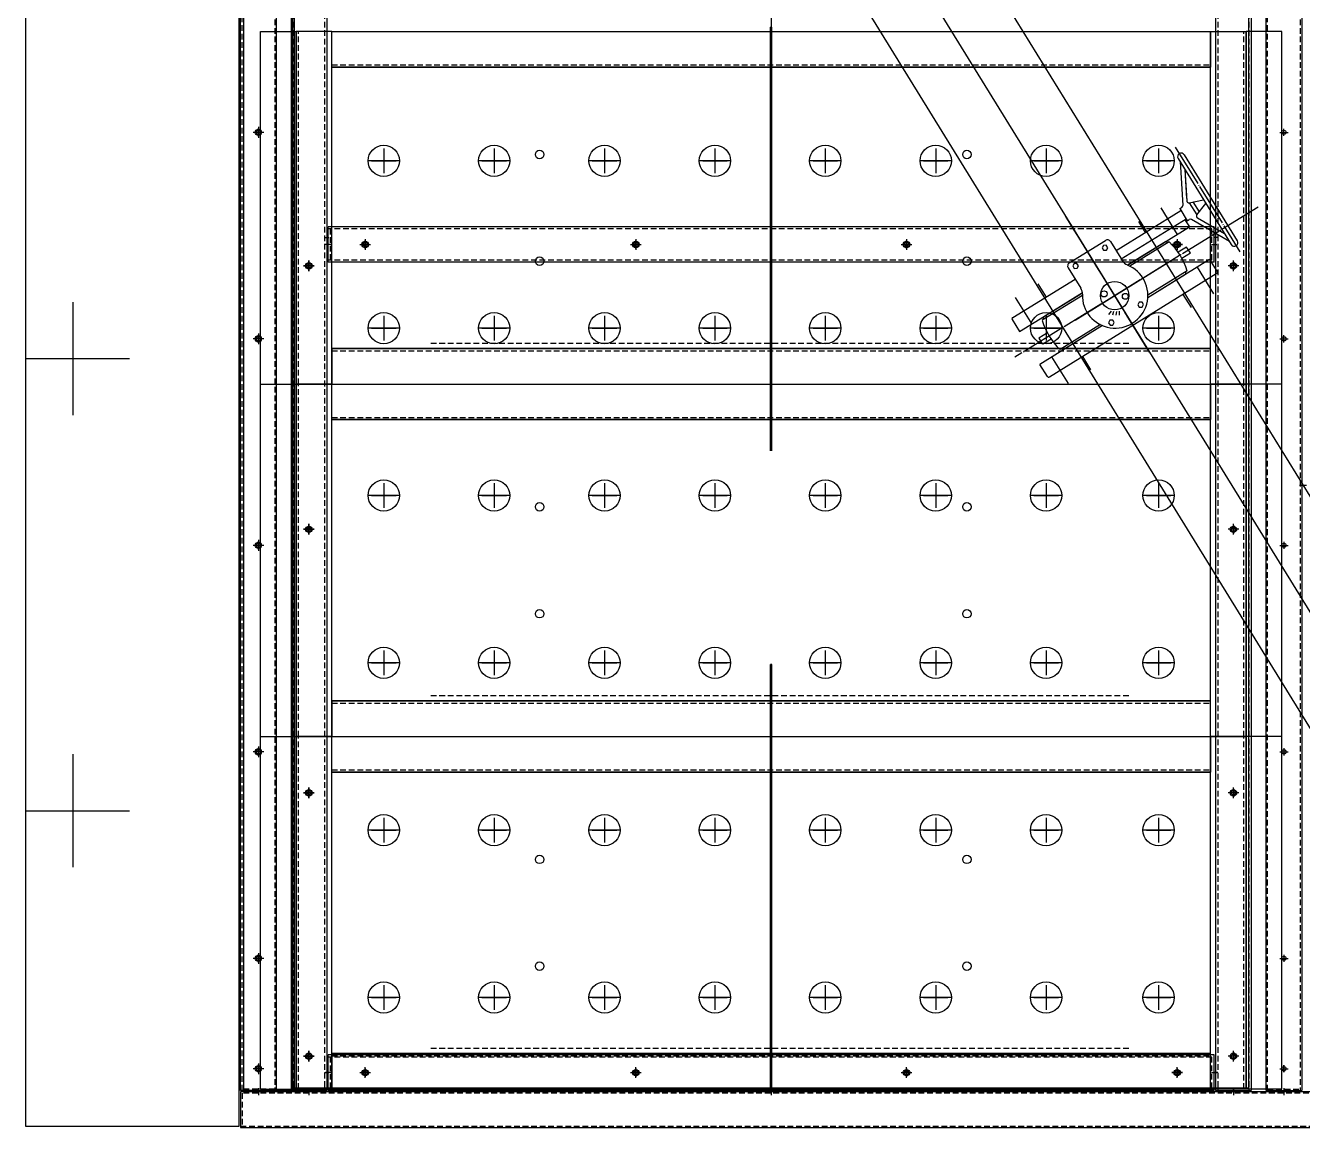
# Model space of a CAD drawing. Header units: millimetres. Extents: x 2905 to 24764, y 2030 to 17488.
# Drawn here: x 5043 to 6836, y 11756 to 13304 of the extents above; entities that cross this region are included whole.
import ezdxf

# ---------------------------------------------------------------- set-up
doc = ezdxf.new("R2010")
doc.units = ezdxf.units.MM
doc.linetypes.add('CENTER', pattern=[65, 60, -2, 1, -2])
doc.linetypes.add('HIDDEN', pattern=[3, 2, -1])
for name, color, linetype in [('CENTER', 1, 'CENTER'), ('HOLE', 7, 'Continuous'), ('숨은선', 5, 'HIDDEN')]:
    doc.layers.add(name, color=color, linetype=linetype)

msp = doc.modelspace()

# ---------------------------------------------------------------- hatches: boundary and pattern name
h = msp.add_hatch()
h.set_pattern_fill('CROSS', scale=50)
h.set_pattern_definition([(0, (-358824.55, 1853700.72), (317.5, 317.5), [158.75, -476.25]), (90, (-358745.18, 1853621.35), (-317.5, 317.5), [158.75, -476.25])])
h.paths.add_polyline_path([(5343.3, 15658.3), (5043.3, 15658.3), (5043.3, 11758.3), (5343.3, 11758.3)])

# ---------------------------------------------------------------- linework, layer by layer
for p, q in [((5345.3, 11808.3), (5345.3, 15604.3)), ((5349.2, 15604.3), (5349.2, 11808.3)), ((5395.3, 15604.3), (5395.3, 11808.3)), ((5416.3, 15604.3), (5416.3, 11808.3)), ((5418.2, 15604.3), (5418.2, 11808.3)), ((5420.3, 15601.3), (5420.3, 11811.3)), ((5420.3, 15601.3), (5420.3, 11811.3)), ((5466.2, 15604.3), (5466.2, 11808.3)), ((5466.3, 15604.3), (5466.3, 11808.3)), ((6714.3, 15604.3), (6714.3, 11808.3)), ((6760.3, 15601.3), (6760.3, 11811.3)), ((6764.3, 15604.3), (6764.3, 11808.3)), ((6785.3, 11808.3), (6785.3, 15604.3)), ((6835.3, 15604.3), (6835.3, 11808.3)), ((6161.8, 13752.1), (7150, 12151)), ((7004.3, 12061.8), (6018, 13661.5)), ((5373.2, 12800.3), (5373.2, 13295.3)), ((5373.2, 13295.3), (5423.2, 13295.3)), ((6091.3, 13301.3), (6089.3, 13301.3)), ((6807.2, 13295.3), (6757.2, 13295.3)), ((6807.2, 12800.3), (6807.2, 13295.3)), ((6661.7, 13117), (6736.3, 12996.1)), ((6664.4, 13112.7), (6668.2, 13051.2)), ((6670.2, 13122.2), (6744.8, 13001.4)), ((6671, 13101.8), (6673.6, 13060.9)), ((6671, 13101.8), (6673.8, 13057.7)), ((6677.3, 13054.9), (6687.9, 13038)), ((6677.4, 13054.9), (6697.4, 13059.1)), ((6682.5, 13056), (6691.1, 13042)), ((6687.9, 13038), (6700.6, 13054)), ((6574.5, 12987.9), (6665.6, 13044.1)), ((6664, 13046.7), (6666.8, 13048.4)), ((6664, 13046.7), (6674.5, 13029.6)), ((5468.3, 12971.3), (5468.3, 13021.3)), ((6712.3, 13021.3), (5468.3, 13021.3)), ((6581.9, 12976), (6672.9, 13032.2)), ((6590.8, 12967.4), (6677.5, 13020.9)), ((6605.9, 13028.4), (6615.3, 13013.1)), ((6671.2, 13031.1), (6677.5, 13020.9)), ((6674.5, 13029.6), (6677.3, 13031.4)), ((6733.7, 13000.4), (6680.4, 13031.4)), ((6727, 13011.2), (6688.7, 13033.5)), ((6712.3, 12971.3), (6712.3, 13021.3)), ((6508.8, 12970.5), (6559.9, 13002)), ((6566.8, 13000.4), (6583.4, 12973.5)), ((6643.8, 13000.1), (6590.8, 12967.4)), ((6649.2, 12999.9), (6594, 12965.9)), ((6556.8, 12995.1), (6554.9, 12991.5)), ((6554.9, 12991.5), (6557, 12988.1)), ((6560.8, 12995.2), (6556.8, 12995.1)), ((6557, 12988.1), (6561, 12988.2)), ((6562.9, 12991.8), (6560.8, 12995.2)), ((6561, 12988.2), (6562.9, 12991.8)), ((6673.6, 12992.7), (6661.7, 12985.3)), ((6678.9, 12984.2), (6667, 12976.8)), ((6712.3, 12971.3), (5468.3, 12971.3)), ((6507.2, 12963.7), (6525, 12934.8)), ((6515.7, 12969.7), (6513.8, 12966.2)), ((6513.8, 12966.2), (6515.9, 12962.8)), ((6519.7, 12969.8), (6515.7, 12969.7)), ((6517.2, 12890.2), (6653.1, 12974.1)), ((6521.8, 12966.4), (6519.7, 12969.8)), ((6519.9, 12962.9), (6521.8, 12966.4)), ((6705.9, 12975), (6619.1, 12921.4)), ((6705.9, 12975), (6717.4, 12956.3)), ((6429.4, 12893.6), (6517, 12947.7)), ((6717.4, 12956.3), (6480.9, 12810.2)), ((6515.9, 12962.8), (6519.9, 12962.9)), ((6672.1, 12954.2), (6619.1, 12921.4)), ((6674.4, 12959.1), (6619.2, 12925)), ((6439.2, 12873.9), (6527.2, 12928.2)), ((6464.6, 12941.2), (6476.2, 12922.5)), ((6527.2, 12928.2), (6473, 12894.7)), ((6527.2, 12924.7), (6470.7, 12889.8)), ((6572.6, 12924.4), (6517.2, 12890.2)), ((6607, 12915.3), (6605.1, 12911.7)), ((6605.1, 12911.7), (6607.2, 12908.3)), ((6611, 12915.4), (6607, 12915.3)), ((6613.1, 12912), (6611, 12915.4)), ((6611.2, 12908.5), (6613.1, 12912)), ((6680.5, 12907.6), (6668.9, 12926.3)), ((6567.8, 12902.5), (6564.1, 12898.2)), ((6571.1, 12902), (6569.7, 12896.9)), ((6575.2, 12902), (6574.3, 12896.9)), ((6578.9, 12902.5), (6578.9, 12897.2)), ((6607.2, 12908.3), (6611.2, 12908.5)), ((6428.7, 12890.9), (6439.2, 12873.9)), ((6555.7, 12882.3), (6467.6, 12827.9)), ((6552.5, 12883.8), (6495.9, 12848.9)), ((6555.7, 12882.3), (6501.3, 12848.7)), ((6565.9, 12889.9), (6564, 12886.4)), ((6564, 12886.4), (6566.1, 12883)), ((6569.9, 12890), (6565.9, 12889.9)), ((6566.1, 12883), (6570.1, 12883.1)), ((6572, 12886.6), (6569.9, 12890)), ((6570.1, 12883.1), (6572, 12886.6)), ((6478.1, 12872), (6466.2, 12864.7)), ((6483.4, 12863.5), (6471.5, 12856.2)), ((6539.2, 12820.4), (6527.7, 12839.1)), ((6478.1, 12810.9), (6467.6, 12827.9)), ((5373.2, 12305.3), (5373.2, 12800.3)), ((5373.2, 12800.3), (5423.2, 12800.3)), ((5373.2, 12800.3), (5423.2, 12800.3)), ((6807.2, 12800.3), (6757.2, 12800.3)), ((6807.2, 12800.3), (6757.2, 12800.3)), ((6807.2, 12305.3), (6807.2, 12800.3)), ((6091.3, 12406.3), (6089.3, 12406.3)), ((5373.2, 11810.3), (5373.2, 12305.3)), ((5373.2, 12305.3), (5423.2, 12305.3)), ((5373.2, 12305.3), (5423.2, 12305.3)), ((6807.2, 12305.3), (6757.2, 12305.3)), ((6807.2, 12305.3), (6757.2, 12305.3)), ((6807.2, 11810.3), (6807.2, 12305.3)), ((5468.3, 11808.3), (5468.3, 11858.3)), ((6712.3, 11858.3), (5468.3, 11858.3)), ((6712.3, 11808.3), (6712.3, 11858.3)), ((5395.3, 11808.3), (5345.3, 11808.3)), ((7205.3, 11806.3), (5345.3, 11806.3)), ((5345.3, 11806.3), (5345.3, 11756.3)), ((5466.2, 11808.3), (5349.2, 11808.3)), ((5373.2, 11810.3), (5423.2, 11810.3)), ((5466.3, 11808.3), (5416.3, 11808.3)), ((6089.3, 11811.3), (5420.3, 11811.3)), ((6712.3, 11808.3), (5468.3, 11808.3)), ((6760.3, 11811.3), (6089.3, 11811.3)), ((6714.3, 11808.3), (6764.3, 11808.3)), ((6807.2, 11810.3), (6757.2, 11810.3)), ((6785.3, 11808.3), (6835.3, 11808.3)), ((5345.3, 11756.3), (7205.3, 11756.3))]:
    msp.add_line(p, q)
at = {"color": 1}
for p, q in [((6090.2, 13706.3), (7077.2, 12106.4)), ((5463.3, 13006.3), (5469.3, 13006.3)), ((6717.3, 13006.3), (6711.3, 13006.3)), ((6832.3, 12658.3), (6838.3, 12658.3)), ((6832.8, 12658.3), (6841.8, 12658.3)), ((5463.3, 11833.3), (5469.3, 11833.3)), ((6717.3, 11833.3), (6711.3, 11833.3)), ((5370.3, 11811.3), (5370.3, 11805.3)), ((5370.3, 11810.8), (5370.3, 11801.8)), ((5441.2, 11811.3), (5441.2, 11805.3)), ((5441.3, 11805.3), (5441.3, 11811.3)), ((5441.3, 11810.8), (5441.3, 11801.8)), ((6090.3, 11811.3), (6090.3, 11805.3)), ((6090.3, 11810.8), (6090.3, 11801.8)), ((6739.3, 11805.3), (6739.3, 11811.3)), ((6739.3, 11810.8), (6739.3, 11801.8)), ((6810.3, 11811.3), (6810.3, 11805.3)), ((6810.3, 11810.8), (6810.3, 11801.8))]:
    msp.add_line(p, q, dxfattribs=at)
at = {"color": 7}
for p, q in [((6089.3, 12706.3), (6089.3, 13301.3)), ((6091.3, 12706.3), (6091.3, 13301.3)), ((6089.3, 11811.3), (6089.3, 12406.3)), ((6091.3, 11811.3), (6091.3, 12406.3))]:
    msp.add_line(p, q, dxfattribs=at)
msp.add_lwpolyline([(5343.3, 15658.3), (5043.3, 15658.3), (5043.3, 11758.3), (5343.3, 11758.3)], close=True, dxfattribs=at)
for centre, radius in [((5370.2, 13153.8), 4.5), ((5370.3, 13153.8), 3), ((5370.3, 13153.8), 3), ((5370.3, 13153.8), 3), ((5370.3, 13153.8), 3), ((6810.3, 13153.8), 3), ((6810.3, 13153.8), 3), ((6810.3, 13153.8), 3), ((6810.3, 13153.8), 3), ((5546.3, 13113.8), 22), ((5701.3, 13113.8), 22), ((5765.2, 13122.8), 6), ((5856.3, 13113.8), 22), ((6011.3, 13113.8), 22), ((6166.3, 13113.8), 22), ((6321.3, 13113.8), 22), ((6365.2, 13122.8), 6), ((6476.3, 13113.8), 22), ((6634.3, 13113.8), 22), ((5520.3, 12996.3), 4.5), ((5520.3, 12996.3), 3), ((5900.3, 12996.3), 4.5), ((5900.3, 12996.3), 3), ((6280.3, 12996.3), 4.5), ((6280.3, 12996.3), 3), ((6660.3, 12996.3), 4.5), ((6660.3, 12996.3), 4.5), ((6660.3, 12996.3), 3), ((5441.2, 12966.3), 4.5), ((5441.2, 12966.3), 4.5), ((5441.3, 12966.3), 4.5), ((5441.3, 12966.3), 4.5), ((5441.3, 12966.3), 3), ((5765.2, 12972.8), 6), ((6365.2, 12972.8), 6), ((6739.3, 12966.3), 4.5), ((6739.3, 12966.3), 4.5), ((6739.3, 12966.3), 3), ((6572.6, 12924.4), 20), ((6557.8, 12927), 4.32), ((6587.5, 12923.5), 4.12), ((5546.3, 12878.8), 22), ((5701.3, 12878.8), 22), ((5856.3, 12878.8), 22), ((6011.3, 12878.8), 22), ((6166.3, 12878.8), 22), ((6321.3, 12878.8), 22), ((6476.3, 12878.8), 22), ((6634.3, 12878.8), 22), ((5370.2, 12863.8), 4.5), ((5370.3, 12863.8), 3), ((5370.3, 12863.8), 3), ((5370.3, 12863.8), 3), ((5370.3, 12863.8), 3), ((6810.3, 12863.8), 3), ((6810.3, 12863.8), 3), ((6810.3, 12863.8), 3), ((6810.3, 12863.8), 3), ((5546.3, 12643.8), 22), ((5701.3, 12643.8), 22), ((5856.3, 12643.8), 22), ((6011.3, 12643.8), 22), ((6166.3, 12643.8), 22), ((6321.3, 12643.8), 22), ((6476.3, 12643.8), 22), ((6634.3, 12643.8), 22), ((5765.2, 12627.8), 6), ((6365.2, 12627.8), 6), ((5441.2, 12596.3), 4.5), ((5441.2, 12596.3), 4.5), ((5441.3, 12596.3), 4.5), ((5441.3, 12596.3), 4.5), ((5441.3, 12596.3), 3), ((6739.3, 12596.3), 4.5), ((6739.3, 12596.3), 4.5), ((6739.3, 12596.3), 3), ((5370.2, 12573.8), 4.5), ((5370.3, 12573.8), 3), ((5370.3, 12573.8), 3), ((5370.3, 12573.8), 3), ((5370.3, 12573.8), 3), ((6810.3, 12573.8), 3), ((6810.3, 12573.8), 3), ((6810.3, 12573.8), 3), ((6810.3, 12573.8), 3), ((5765.2, 12477.8), 6), ((6365.2, 12477.8), 6), ((5546.3, 12408.8), 22), ((5701.3, 12408.8), 22), ((5856.3, 12408.8), 22), ((6011.3, 12408.8), 22), ((6166.3, 12408.8), 22), ((6321.3, 12408.8), 22), ((6476.3, 12408.8), 22), ((6634.3, 12408.8), 22), ((5370.2, 12283.8), 4.5), ((5370.3, 12283.8), 3), ((5370.3, 12283.8), 3), ((5370.3, 12283.8), 3), ((5370.3, 12283.8), 3), ((5370.3, 12283.8), 3), ((5370.3, 12283.8), 3), ((5370.3, 12283.8), 3), ((5370.3, 12283.8), 3), ((6810.3, 12283.8), 3), ((6810.3, 12283.8), 3), ((6810.3, 12283.8), 3), ((6810.3, 12283.8), 3), ((6810.3, 12283.8), 3), ((6810.3, 12283.8), 3), ((6810.3, 12283.8), 3), ((6810.3, 12283.8), 3), ((5441.2, 12226.3), 4.5), ((5441.2, 12226.3), 4.5), ((5441.3, 12226.3), 4.5), ((5441.3, 12226.3), 4.5), ((5441.3, 12226.3), 3), ((6739.3, 12226.3), 4.5), ((6739.3, 12226.3), 4.5), ((6739.3, 12226.3), 3), ((5546.3, 12173.8), 22), ((5701.3, 12173.8), 22), ((5856.3, 12173.8), 22), ((6011.3, 12173.8), 22), ((6166.3, 12173.8), 22), ((6321.3, 12173.8), 22), ((6476.3, 12173.8), 22), ((6634.3, 12173.8), 22), ((5765.2, 12132.8), 6), ((6365.2, 12132.8), 6), ((5370.2, 11993.8), 4.5), ((5370.3, 11993.8), 3), ((5370.3, 11993.8), 3), ((5370.3, 11993.8), 3), ((5370.3, 11993.8), 3), ((6810.3, 11993.8), 3), ((6810.3, 11993.8), 3), ((6810.3, 11993.8), 3), ((6810.3, 11993.8), 3), ((5765.2, 11982.8), 6), ((6365.2, 11982.8), 6), ((5546.3, 11938.8), 22), ((5701.3, 11938.8), 22), ((5856.3, 11938.8), 22), ((6011.3, 11938.8), 22), ((6166.3, 11938.8), 22), ((6321.3, 11938.8), 22), ((6476.3, 11938.8), 22), ((6634.3, 11938.8), 22), ((5441.2, 11856.3), 4.5), ((5441.2, 11856.3), 4.5), ((5441.3, 11856.3), 4.5), ((5441.3, 11856.3), 4.5), ((5441.3, 11856.3), 3), ((6739.3, 11856.3), 4.5), ((6739.3, 11856.3), 4.5), ((6739.3, 11856.3), 4.5), ((6739.3, 11856.3), 4.5), ((6739.3, 11856.3), 4.5), ((6739.3, 11856.3), 4.5), ((6739.3, 11856.3), 3), ((5370.2, 11838.8), 4.5), ((5370.3, 11838.8), 3), ((5370.3, 11838.8), 3), ((5370.3, 11838.8), 3), ((5370.3, 11838.8), 3), ((5520.3, 11833.3), 4.5), ((5520.3, 11833.3), 3), ((5900.3, 11833.3), 4.5), ((5900.3, 11833.3), 3), ((6280.3, 11833.3), 4.5), ((6280.3, 11833.3), 3), ((6660.3, 11833.3), 4.5), ((6660.3, 11833.3), 4.5), ((6660.3, 11833.3), 3), ((6810.3, 11838.8), 3), ((6810.3, 11838.8), 3), ((6810.3, 11838.8), 3), ((6810.3, 11838.8), 3), ((6810.3, 11838.8), 3), ((6810.3, 11838.8), 3), ((6810.3, 11838.8), 3), ((6810.3, 11838.8), 3)]:
    msp.add_circle(centre, radius)
for centre, radius, start, end in [((6666, 13119.6), 5, 31.6835, 211.6835), ((6676.8, 13057.9), 3, 183.6105, 281.7576), ((6665.2, 13051), 3, 301.6835, 3.6105), ((6690.3, 13036.1), 3, 141.6094, 239.7565), ((6678.9, 13028.8), 3, 59.7565, 121.6835), ((6562.5, 12997.8), 5, 31.6835, 121.6835), ((6644.1, 12996.3), 3.81, 37.7735, 95.0631), ((6584.9, 12932), 93.5, 16.81, 46.5569), ((6740.6, 12998.7), 5, 211.6835, 31.6835), ((6584.9, 12932), 107.5, 29.0176, 34.3493), ((6511.5, 12966.3), 5, 121.6835, 211.6835), ((6573.2, 12924.8), 46, 178.0865, 67.9384), ((6596.2, 12981.4), 15, 211.6835, 247.9384), ((6668.9, 12956.2), 3.81, 328.3038, 25.5934), ((6512.3, 12926.9), 15, 358.0865, 31.6835), ((6430.4, 12891.9), 2, 121.6835, 211.6835), ((6476.2, 12892.7), 3.81, 148.3038, 205.5934), ((6560.2, 12916.8), 93.5, 196.81, 226.5569), ((6560.2, 12916.8), 107.5, 209.0176, 214.3493), ((6501, 12852.5), 3.81, 217.7735, 275.0631), ((6479.8, 12811.9), 2, 211.6835, 301.6835)]:
    msp.add_arc(centre, radius, start, end)
at = {"layer": 'CENTER'}
for p, q in [((6090.2, 14140.3), (6090.2, 13283.5)), ((5370.2, 13161.3), (5370.2, 13146.3)), ((5377.7, 13153.8), (5362.7, 13153.8)), ((5375.9, 13153.8), (5364.5, 13153.8)), ((5376, 13153.8), (5364.5, 13153.8)), ((5370.2, 13148.1), (5370.2, 13159.5)), ((5370.2, 13159.5), (5370.2, 13148.1)), ((5370.3, 13148.8), (5370.3, 13158.8)), ((5370.3, 13148.8), (5370.3, 13158.8)), ((5370.3, 13148.8), (5370.3, 13158.8)), ((5370.3, 13148.8), (5370.3, 13158.8)), ((6804.7, 13153.8), (6816, 13153.8)), ((6810.3, 13148.8), (6810.3, 13158.8)), ((6810.3, 13148.8), (6810.3, 13158.8)), ((6810.3, 13148.8), (6810.3, 13158.8)), ((6810.3, 13148.8), (6810.3, 13158.8)), ((5546.3, 13131), (5546.3, 13096.6)), ((5701.3, 13131), (5701.3, 13096.6)), ((5856.3, 13131), (5856.3, 13096.6)), ((6011.3, 13131), (6011.3, 13096.6)), ((6166.3, 13131), (6166.3, 13096.6)), ((6321.3, 13131), (6321.3, 13096.6)), ((6476.3, 13131), (6476.3, 13096.6)), ((6634.3, 13131), (6634.3, 13096.6)), ((6657.7, 13132.9), (6748.3, 12986.2)), ((5568.6, 13113.8), (5524, 13113.8)), ((5529.1, 13113.8), (5563.5, 13113.8)), ((5563.5, 13113.8), (5529.1, 13113.8)), ((5529.1, 13113.8), (5563.5, 13113.8)), ((5723.6, 13113.8), (5679, 13113.8)), ((5684.1, 13113.8), (5718.5, 13113.8)), ((5718.5, 13113.8), (5684.1, 13113.8)), ((5684.1, 13113.8), (5718.5, 13113.8)), ((5878.6, 13113.8), (5834, 13113.8)), ((5839.1, 13113.8), (5873.5, 13113.8)), ((5873.5, 13113.8), (5839.1, 13113.8)), ((5839.1, 13113.8), (5873.5, 13113.8)), ((6033.6, 13113.8), (5989, 13113.8)), ((5994.1, 13113.8), (6028.5, 13113.8)), ((6028.5, 13113.8), (5994.1, 13113.8)), ((5994.1, 13113.8), (6028.5, 13113.8)), ((6188.6, 13113.8), (6144, 13113.8)), ((6149.1, 13113.8), (6183.5, 13113.8)), ((6183.5, 13113.8), (6149.1, 13113.8)), ((6149.1, 13113.8), (6183.5, 13113.8)), ((6343.6, 13113.8), (6299, 13113.8)), ((6304.1, 13113.8), (6338.5, 13113.8)), ((6338.5, 13113.8), (6304.1, 13113.8)), ((6304.1, 13113.8), (6338.5, 13113.8)), ((6498.6, 13113.8), (6454, 13113.8)), ((6459.1, 13113.8), (6493.5, 13113.8)), ((6493.5, 13113.8), (6459.1, 13113.8)), ((6459.1, 13113.8), (6493.5, 13113.8)), ((6656.6, 13113.8), (6612, 13113.8)), ((6617.1, 13113.8), (6651.5, 13113.8)), ((6651.5, 13113.8), (6617.1, 13113.8)), ((6617.1, 13113.8), (6651.5, 13113.8)), ((6774.2, 13048.9), (6432.5, 12838)), ((6618.2, 12850.4), (6504.1, 13035.4)), ((6621.4, 12845.3), (6504.1, 13035.4)), ((6637.4, 13047.9), (6660.5, 13010.4)), ((5520.3, 13003.8), (5520.3, 12988.8)), ((5520.3, 13002), (5520.3, 12990.6)), ((5520.3, 12990.6), (5520.3, 13002)), ((5520.3, 13002), (5520.3, 12990.6)), ((5900.3, 13003.8), (5900.3, 12988.8)), ((5900.3, 13002), (5900.3, 12990.6)), ((5900.3, 12990.6), (5900.3, 13002)), ((5900.3, 13002), (5900.3, 12990.6)), ((6280.3, 13003.8), (6280.3, 12988.8)), ((6280.3, 13002), (6280.3, 12990.6)), ((6280.3, 12990.6), (6280.3, 13002)), ((6280.3, 13002), (6280.3, 12990.6)), ((6660.3, 13003.8), (6660.3, 12988.8)), ((6660.3, 13003.8), (6660.3, 12988.8)), ((6660.3, 13002), (6660.3, 12990.6)), ((6660.3, 12990.6), (6660.3, 13002)), ((6660.3, 13002), (6660.3, 12990.6)), ((6660.3, 12990.6), (6660.3, 13002)), ((6660.3, 13002), (6660.3, 12990.6)), ((5472.1, 12996.3), (5464.5, 12996.3)), ((5512.8, 12996.3), (5527.8, 12996.3)), ((5514.6, 12996.3), (5526, 12996.3)), ((5526, 12996.3), (5514.6, 12996.3)), ((5892.8, 12996.3), (5907.8, 12996.3)), ((5894.6, 12996.3), (5906, 12996.3)), ((5906, 12996.3), (5894.6, 12996.3)), ((6272.8, 12996.3), (6287.8, 12996.3)), ((6274.6, 12996.3), (6286, 12996.3)), ((6286, 12996.3), (6274.6, 12996.3)), ((6667.8, 12996.3), (6652.8, 12996.3)), ((6652.8, 12996.3), (6667.8, 12996.3)), ((6654.6, 12996.3), (6666, 12996.3)), ((6666, 12996.3), (6654.6, 12996.3)), ((6708.5, 12996.3), (6716.1, 12996.3)), ((5448.7, 12966.3), (5433.7, 12966.3)), ((5448.7, 12966.3), (5433.7, 12966.3)), ((5433.8, 12966.3), (5448.8, 12966.3)), ((5433.8, 12966.3), (5448.8, 12966.3)), ((5433.8, 12966.3), (5448.8, 12966.3)), ((5447, 12966.3), (5435.5, 12966.3)), ((5447, 12966.3), (5435.5, 12966.3)), ((5435.6, 12966.3), (5447, 12966.3)), ((5435.6, 12966.3), (5447, 12966.3)), ((5441.2, 12973.8), (5441.2, 12958.8)), ((5441.2, 12973.8), (5441.2, 12958.8)), ((5441.2, 12960.6), (5441.2, 12972)), ((5441.2, 12972), (5441.2, 12960.6)), ((5441.2, 12960.6), (5441.2, 12972)), ((5441.2, 12972), (5441.2, 12960.6)), ((5441.3, 12958.8), (5441.3, 12973.8)), ((5441.3, 12958.8), (5441.3, 12973.8)), ((5441.3, 12958.8), (5441.3, 12973.8)), ((5441.3, 12972), (5441.3, 12960.6)), ((5441.3, 12960.6), (5441.3, 12972)), ((5441.3, 12972), (5441.3, 12960.6)), ((5441.3, 12960.6), (5441.3, 12972)), ((6712, 12927), (6688.9, 12964.5)), ((6746.8, 12966.3), (6731.8, 12966.3)), ((6746.8, 12966.3), (6731.8, 12966.3)), ((6746.8, 12966.3), (6731.8, 12966.3)), ((6745, 12966.3), (6733.6, 12966.3)), ((6745, 12966.3), (6733.6, 12966.3)), ((6739.3, 12958.8), (6739.3, 12973.8)), ((6739.3, 12958.8), (6739.3, 12973.8)), ((6739.3, 12958.8), (6739.3, 12973.8)), ((6739.3, 12972), (6739.3, 12960.6)), ((6739.3, 12960.6), (6739.3, 12972)), ((6739.3, 12972), (6739.3, 12960.6)), ((6739.3, 12960.6), (6739.3, 12972)), ((6433.1, 12921.8), (6456.3, 12884.4)), ((5546.3, 12896), (5546.3, 12861.6)), ((5701.3, 12896), (5701.3, 12861.6)), ((5856.3, 12896), (5856.3, 12861.6)), ((6011.3, 12896), (6011.3, 12861.6)), ((6166.3, 12896), (6166.3, 12861.6)), ((6321.3, 12896), (6321.3, 12861.6)), ((6476.3, 12896), (6476.3, 12861.6)), ((6634.3, 12896), (6634.3, 12861.6)), ((5568.6, 12878.8), (5524, 12878.8)), ((5529.1, 12878.8), (5563.5, 12878.8)), ((5563.5, 12878.8), (5529.1, 12878.8)), ((5529.1, 12878.8), (5563.5, 12878.8)), ((5723.6, 12878.8), (5679, 12878.8)), ((5684.1, 12878.8), (5718.5, 12878.8)), ((5718.5, 12878.8), (5684.1, 12878.8)), ((5684.1, 12878.8), (5718.5, 12878.8)), ((5878.6, 12878.8), (5834, 12878.8)), ((5839.1, 12878.8), (5873.5, 12878.8)), ((5873.5, 12878.8), (5839.1, 12878.8)), ((5839.1, 12878.8), (5873.5, 12878.8)), ((6033.6, 12878.8), (5989, 12878.8)), ((5994.1, 12878.8), (6028.5, 12878.8)), ((6028.5, 12878.8), (5994.1, 12878.8)), ((5994.1, 12878.8), (6028.5, 12878.8)), ((6188.6, 12878.8), (6144, 12878.8)), ((6149.1, 12878.8), (6183.5, 12878.8)), ((6183.5, 12878.8), (6149.1, 12878.8)), ((6149.1, 12878.8), (6183.5, 12878.8)), ((6343.6, 12878.8), (6299, 12878.8)), ((6304.1, 12878.8), (6338.5, 12878.8)), ((6338.5, 12878.8), (6304.1, 12878.8)), ((6304.1, 12878.8), (6338.5, 12878.8)), ((6498.6, 12878.8), (6454, 12878.8)), ((6459.1, 12878.8), (6493.5, 12878.8)), ((6493.5, 12878.8), (6459.1, 12878.8)), ((6459.1, 12878.8), (6493.5, 12878.8)), ((6656.6, 12878.8), (6612, 12878.8)), ((6617.1, 12878.8), (6651.5, 12878.8)), ((6651.5, 12878.8), (6617.1, 12878.8)), ((6617.1, 12878.8), (6651.5, 12878.8)), ((5377.7, 12863.8), (5362.7, 12863.8)), ((5375.9, 12863.8), (5364.5, 12863.8)), ((5376, 12863.8), (5364.5, 12863.8)), ((5370.2, 12871.3), (5370.2, 12856.3)), ((5370.2, 12858.1), (5370.2, 12869.5)), ((5370.2, 12869.5), (5370.2, 12858.1)), ((5370.3, 12858.8), (5370.3, 12868.8)), ((5370.3, 12858.8), (5370.3, 12868.8)), ((5370.3, 12858.8), (5370.3, 12868.8)), ((5370.3, 12858.8), (5370.3, 12868.8)), ((6804.7, 12863.8), (6816, 12863.8)), ((6810.3, 12858.8), (6810.3, 12868.8)), ((6810.3, 12858.8), (6810.3, 12868.8)), ((6810.3, 12858.8), (6810.3, 12868.8)), ((6810.3, 12858.8), (6810.3, 12868.8)), ((6507.7, 12801), (6484.6, 12838.4)), ((5546.3, 12661), (5546.3, 12626.6)), ((5701.3, 12661), (5701.3, 12626.6)), ((5856.3, 12661), (5856.3, 12626.6)), ((6011.3, 12661), (6011.3, 12626.6)), ((6166.3, 12661), (6166.3, 12626.6)), ((6321.3, 12661), (6321.3, 12626.6)), ((6476.3, 12661), (6476.3, 12626.6)), ((6634.3, 12661), (6634.3, 12626.6)), ((5568.6, 12643.8), (5524, 12643.8)), ((5529.1, 12643.8), (5563.5, 12643.8)), ((5563.5, 12643.8), (5529.1, 12643.8)), ((5529.1, 12643.8), (5563.5, 12643.8)), ((5723.6, 12643.8), (5679, 12643.8)), ((5684.1, 12643.8), (5718.5, 12643.8)), ((5718.5, 12643.8), (5684.1, 12643.8)), ((5684.1, 12643.8), (5718.5, 12643.8)), ((5878.6, 12643.8), (5834, 12643.8)), ((5839.1, 12643.8), (5873.5, 12643.8)), ((5873.5, 12643.8), (5839.1, 12643.8)), ((5839.1, 12643.8), (5873.5, 12643.8)), ((6033.6, 12643.8), (5989, 12643.8)), ((5994.1, 12643.8), (6028.5, 12643.8)), ((6028.5, 12643.8), (5994.1, 12643.8)), ((5994.1, 12643.8), (6028.5, 12643.8)), ((6188.6, 12643.8), (6144, 12643.8)), ((6149.1, 12643.8), (6183.5, 12643.8)), ((6183.5, 12643.8), (6149.1, 12643.8)), ((6149.1, 12643.8), (6183.5, 12643.8)), ((6343.6, 12643.8), (6299, 12643.8)), ((6304.1, 12643.8), (6338.5, 12643.8)), ((6338.5, 12643.8), (6304.1, 12643.8)), ((6304.1, 12643.8), (6338.5, 12643.8)), ((6498.6, 12643.8), (6454, 12643.8)), ((6459.1, 12643.8), (6493.5, 12643.8)), ((6493.5, 12643.8), (6459.1, 12643.8)), ((6459.1, 12643.8), (6493.5, 12643.8)), ((6656.6, 12643.8), (6612, 12643.8)), ((6617.1, 12643.8), (6651.5, 12643.8)), ((6651.5, 12643.8), (6617.1, 12643.8)), ((6617.1, 12643.8), (6651.5, 12643.8)), ((5448.7, 12596.3), (5433.7, 12596.3)), ((5448.7, 12596.3), (5433.7, 12596.3)), ((5433.8, 12596.3), (5448.8, 12596.3)), ((5433.8, 12596.3), (5448.8, 12596.3)), ((5433.8, 12596.3), (5448.8, 12596.3)), ((5447, 12596.3), (5435.5, 12596.3)), ((5447, 12596.3), (5435.5, 12596.3)), ((5435.6, 12596.3), (5447, 12596.3)), ((5435.6, 12596.3), (5447, 12596.3)), ((5441.2, 12603.8), (5441.2, 12588.8)), ((5441.2, 12603.8), (5441.2, 12588.8)), ((5441.2, 12590.6), (5441.2, 12602)), ((5441.2, 12602), (5441.2, 12590.6)), ((5441.2, 12590.6), (5441.2, 12602)), ((5441.2, 12602), (5441.2, 12590.6)), ((5441.3, 12588.8), (5441.3, 12603.8)), ((5441.3, 12588.8), (5441.3, 12603.8)), ((5441.3, 12588.8), (5441.3, 12603.8)), ((5441.3, 12602), (5441.3, 12590.6)), ((5441.3, 12590.6), (5441.3, 12602)), ((5441.3, 12602), (5441.3, 12590.6)), ((5441.3, 12590.6), (5441.3, 12602)), ((6746.8, 12596.3), (6731.8, 12596.3)), ((6746.8, 12596.3), (6731.8, 12596.3)), ((6746.8, 12596.3), (6731.8, 12596.3)), ((6745, 12596.3), (6733.6, 12596.3)), ((6745, 12596.3), (6733.6, 12596.3)), ((6739.3, 12588.8), (6739.3, 12603.8)), ((6739.3, 12588.8), (6739.3, 12603.8)), ((6739.3, 12588.8), (6739.3, 12603.8)), ((6739.3, 12602), (6739.3, 12590.6)), ((6739.3, 12590.6), (6739.3, 12602)), ((6739.3, 12602), (6739.3, 12590.6)), ((6739.3, 12590.6), (6739.3, 12602)), ((5377.7, 12573.8), (5362.7, 12573.8)), ((5375.9, 12573.8), (5364.5, 12573.8)), ((5376, 12573.8), (5364.5, 12573.8)), ((5370.2, 12581.3), (5370.2, 12566.3)), ((5370.2, 12568.1), (5370.2, 12579.5)), ((5370.2, 12579.5), (5370.2, 12568.1)), ((5370.3, 12578.8), (5370.3, 12568.8)), ((5370.3, 12578.8), (5370.3, 12568.8)), ((5370.3, 12578.8), (5370.3, 12568.8)), ((5370.3, 12578.8), (5370.3, 12568.8)), ((6804.7, 12573.8), (6816, 12573.8)), ((6810.3, 12578.8), (6810.3, 12568.8)), ((6810.3, 12578.8), (6810.3, 12568.8)), ((6810.3, 12578.8), (6810.3, 12568.8)), ((6810.3, 12578.8), (6810.3, 12568.8)), ((5546.3, 12426), (5546.3, 12391.6)), ((5701.3, 12426), (5701.3, 12391.6)), ((5856.3, 12426), (5856.3, 12391.6)), ((6011.3, 12426), (6011.3, 12391.6)), ((6166.3, 12426), (6166.3, 12391.6)), ((6321.3, 12426), (6321.3, 12391.6)), ((6476.3, 12426), (6476.3, 12391.6)), ((6634.3, 12426), (6634.3, 12391.6)), ((5568.6, 12408.8), (5524, 12408.8)), ((5529.1, 12408.8), (5563.5, 12408.8)), ((5563.5, 12408.8), (5529.1, 12408.8)), ((5529.1, 12408.8), (5563.5, 12408.8)), ((5723.6, 12408.8), (5679, 12408.8)), ((5684.1, 12408.8), (5718.5, 12408.8)), ((5718.5, 12408.8), (5684.1, 12408.8)), ((5684.1, 12408.8), (5718.5, 12408.8)), ((5878.6, 12408.8), (5834, 12408.8)), ((5839.1, 12408.8), (5873.5, 12408.8)), ((5873.5, 12408.8), (5839.1, 12408.8)), ((5839.1, 12408.8), (5873.5, 12408.8)), ((6033.6, 12408.8), (5989, 12408.8)), ((5994.1, 12408.8), (6028.5, 12408.8)), ((6028.5, 12408.8), (5994.1, 12408.8)), ((5994.1, 12408.8), (6028.5, 12408.8)), ((6188.6, 12408.8), (6144, 12408.8)), ((6149.1, 12408.8), (6183.5, 12408.8)), ((6183.5, 12408.8), (6149.1, 12408.8)), ((6149.1, 12408.8), (6183.5, 12408.8)), ((6343.6, 12408.8), (6299, 12408.8)), ((6304.1, 12408.8), (6338.5, 12408.8)), ((6338.5, 12408.8), (6304.1, 12408.8)), ((6304.1, 12408.8), (6338.5, 12408.8)), ((6498.6, 12408.8), (6454, 12408.8)), ((6459.1, 12408.8), (6493.5, 12408.8)), ((6493.5, 12408.8), (6459.1, 12408.8)), ((6459.1, 12408.8), (6493.5, 12408.8)), ((6656.6, 12408.8), (6612, 12408.8)), ((6617.1, 12408.8), (6651.5, 12408.8)), ((6651.5, 12408.8), (6617.1, 12408.8)), ((6617.1, 12408.8), (6651.5, 12408.8)), ((5377.7, 12283.8), (5362.7, 12283.8)), ((5375.9, 12283.8), (5364.5, 12283.8)), ((5375.9, 12283.8), (5364.5, 12283.8)), ((5376, 12283.8), (5364.5, 12283.8)), ((5370.2, 12291.3), (5370.2, 12276.3)), ((5370.2, 12278.1), (5370.2, 12289.5)), ((5370.2, 12289.5), (5370.2, 12278.1)), ((5370.3, 12288.8), (5370.3, 12278.8)), ((5370.3, 12288.8), (5370.3, 12278.8)), ((5370.3, 12288.8), (5370.3, 12278.8)), ((5370.3, 12288.8), (5370.3, 12278.8)), ((5370.3, 12288.8), (5370.3, 12278.8)), ((5370.3, 12288.8), (5370.3, 12278.8)), ((5370.3, 12288.8), (5370.3, 12278.8)), ((5370.3, 12288.8), (5370.3, 12278.8)), ((6804.7, 12283.8), (6816, 12283.8)), ((6804.7, 12283.8), (6816, 12283.8)), ((6810.3, 12288.8), (6810.3, 12278.8)), ((6810.3, 12288.8), (6810.3, 12278.8)), ((6810.3, 12288.8), (6810.3, 12278.8)), ((6810.3, 12288.8), (6810.3, 12278.8)), ((6810.3, 12288.8), (6810.3, 12278.8)), ((6810.3, 12288.8), (6810.3, 12278.8)), ((6810.3, 12288.8), (6810.3, 12278.8)), ((6810.3, 12288.8), (6810.3, 12278.8)), ((5441.2, 12233.8), (5441.2, 12218.8)), ((5441.2, 12233.8), (5441.2, 12218.8)), ((5441.2, 12220.6), (5441.2, 12232)), ((5441.2, 12232), (5441.2, 12220.6)), ((5441.2, 12220.6), (5441.2, 12232)), ((5441.2, 12232), (5441.2, 12220.6)), ((5441.3, 12218.8), (5441.3, 12233.8)), ((5441.3, 12218.8), (5441.3, 12233.8)), ((5441.3, 12218.8), (5441.3, 12233.8)), ((5441.3, 12232), (5441.3, 12220.6)), ((5441.3, 12220.6), (5441.3, 12232)), ((5441.3, 12232), (5441.3, 12220.6)), ((5441.3, 12220.6), (5441.3, 12232)), ((6739.3, 12218.8), (6739.3, 12233.8)), ((6739.3, 12218.8), (6739.3, 12233.8)), ((6739.3, 12218.8), (6739.3, 12233.8)), ((6739.3, 12232), (6739.3, 12220.6)), ((6739.3, 12220.6), (6739.3, 12232)), ((6739.3, 12232), (6739.3, 12220.6)), ((6739.3, 12220.6), (6739.3, 12232)), ((5448.7, 12226.3), (5433.7, 12226.3)), ((5448.7, 12226.3), (5433.7, 12226.3)), ((5433.8, 12226.3), (5448.8, 12226.3)), ((5433.8, 12226.3), (5448.8, 12226.3)), ((5433.8, 12226.3), (5448.8, 12226.3)), ((5447, 12226.3), (5435.5, 12226.3)), ((5447, 12226.3), (5435.5, 12226.3)), ((5435.6, 12226.3), (5447, 12226.3)), ((5435.6, 12226.3), (5447, 12226.3)), ((6746.8, 12226.3), (6731.8, 12226.3)), ((6746.8, 12226.3), (6731.8, 12226.3)), ((6746.8, 12226.3), (6731.8, 12226.3)), ((6745, 12226.3), (6733.6, 12226.3)), ((6745, 12226.3), (6733.6, 12226.3)), ((5546.3, 12191), (5546.3, 12156.6)), ((5701.3, 12191), (5701.3, 12156.6)), ((5856.3, 12191), (5856.3, 12156.6)), ((6011.3, 12191), (6011.3, 12156.6)), ((6166.3, 12191), (6166.3, 12156.6)), ((6321.3, 12191), (6321.3, 12156.6)), ((6476.3, 12191), (6476.3, 12156.6)), ((6634.3, 12191), (6634.3, 12156.6)), ((5568.6, 12173.8), (5524, 12173.8)), ((5529.1, 12173.8), (5563.5, 12173.8)), ((5563.5, 12173.8), (5529.1, 12173.8)), ((5529.1, 12173.8), (5563.5, 12173.8)), ((5723.6, 12173.8), (5679, 12173.8)), ((5684.1, 12173.8), (5718.5, 12173.8)), ((5718.5, 12173.8), (5684.1, 12173.8)), ((5684.1, 12173.8), (5718.5, 12173.8)), ((5878.6, 12173.8), (5834, 12173.8)), ((5839.1, 12173.8), (5873.5, 12173.8)), ((5873.5, 12173.8), (5839.1, 12173.8)), ((5839.1, 12173.8), (5873.5, 12173.8)), ((6033.6, 12173.8), (5989, 12173.8)), ((5994.1, 12173.8), (6028.5, 12173.8)), ((6028.5, 12173.8), (5994.1, 12173.8)), ((5994.1, 12173.8), (6028.5, 12173.8)), ((6188.6, 12173.8), (6144, 12173.8)), ((6149.1, 12173.8), (6183.5, 12173.8)), ((6183.5, 12173.8), (6149.1, 12173.8)), ((6149.1, 12173.8), (6183.5, 12173.8)), ((6343.6, 12173.8), (6299, 12173.8)), ((6304.1, 12173.8), (6338.5, 12173.8)), ((6338.5, 12173.8), (6304.1, 12173.8)), ((6304.1, 12173.8), (6338.5, 12173.8)), ((6498.6, 12173.8), (6454, 12173.8)), ((6459.1, 12173.8), (6493.5, 12173.8)), ((6493.5, 12173.8), (6459.1, 12173.8)), ((6459.1, 12173.8), (6493.5, 12173.8)), ((6656.6, 12173.8), (6612, 12173.8)), ((6617.1, 12173.8), (6651.5, 12173.8)), ((6651.5, 12173.8), (6617.1, 12173.8)), ((6617.1, 12173.8), (6651.5, 12173.8)), ((5370.2, 12001.3), (5370.2, 11986.3)), ((5370.2, 11988.1), (5370.2, 11999.5)), ((5370.2, 11999.5), (5370.2, 11988.1)), ((5370.3, 11998.8), (5370.3, 11988.8)), ((5370.3, 11998.8), (5370.3, 11988.8)), ((5370.3, 11998.8), (5370.3, 11988.8)), ((5370.3, 11998.8), (5370.3, 11988.8)), ((6810.3, 11998.8), (6810.3, 11988.8)), ((6810.3, 11998.8), (6810.3, 11988.8)), ((6810.3, 11998.8), (6810.3, 11988.8)), ((6810.3, 11998.8), (6810.3, 11988.8)), ((5377.7, 11993.8), (5362.7, 11993.8)), ((5375.9, 11993.8), (5364.5, 11993.8)), ((5376, 11993.8), (5364.5, 11993.8)), ((6804.7, 11993.8), (6816, 11993.8)), ((5546.3, 11956), (5546.3, 11921.6)), ((5701.3, 11956), (5701.3, 11921.6)), ((5856.3, 11956), (5856.3, 11921.6)), ((6011.3, 11956), (6011.3, 11921.6)), ((6166.3, 11956), (6166.3, 11921.6)), ((6321.3, 11956), (6321.3, 11921.6)), ((6476.3, 11956), (6476.3, 11921.6)), ((6634.3, 11956), (6634.3, 11921.6)), ((5568.6, 11938.8), (5524, 11938.8)), ((5529.1, 11938.8), (5563.5, 11938.8)), ((5563.5, 11938.8), (5529.1, 11938.8)), ((5529.1, 11938.8), (5563.5, 11938.8)), ((5723.6, 11938.8), (5679, 11938.8)), ((5684.1, 11938.8), (5718.5, 11938.8)), ((5718.5, 11938.8), (5684.1, 11938.8)), ((5684.1, 11938.8), (5718.5, 11938.8)), ((5878.6, 11938.8), (5834, 11938.8)), ((5839.1, 11938.8), (5873.5, 11938.8)), ((5873.5, 11938.8), (5839.1, 11938.8)), ((5839.1, 11938.8), (5873.5, 11938.8)), ((6033.6, 11938.8), (5989, 11938.8)), ((5994.1, 11938.8), (6028.5, 11938.8)), ((6028.5, 11938.8), (5994.1, 11938.8)), ((5994.1, 11938.8), (6028.5, 11938.8)), ((6188.6, 11938.8), (6144, 11938.8)), ((6149.1, 11938.8), (6183.5, 11938.8)), ((6183.5, 11938.8), (6149.1, 11938.8)), ((6149.1, 11938.8), (6183.5, 11938.8)), ((6343.6, 11938.8), (6299, 11938.8)), ((6304.1, 11938.8), (6338.5, 11938.8)), ((6338.5, 11938.8), (6304.1, 11938.8)), ((6304.1, 11938.8), (6338.5, 11938.8)), ((6498.6, 11938.8), (6454, 11938.8)), ((6459.1, 11938.8), (6493.5, 11938.8)), ((6493.5, 11938.8), (6459.1, 11938.8)), ((6459.1, 11938.8), (6493.5, 11938.8)), ((6656.6, 11938.8), (6612, 11938.8)), ((6617.1, 11938.8), (6651.5, 11938.8)), ((6651.5, 11938.8), (6617.1, 11938.8)), ((6617.1, 11938.8), (6651.5, 11938.8)), ((5448.7, 11856.3), (5433.7, 11856.3)), ((5448.7, 11856.3), (5433.7, 11856.3)), ((5433.8, 11856.3), (5448.8, 11856.3)), ((5433.8, 11856.3), (5448.8, 11856.3)), ((5433.8, 11856.3), (5448.8, 11856.3)), ((5447, 11856.3), (5435.5, 11856.3)), ((5447, 11856.3), (5435.5, 11856.3)), ((5435.6, 11856.3), (5447, 11856.3)), ((5435.6, 11856.3), (5447, 11856.3)), ((5441.2, 11863.8), (5441.2, 11848.8)), ((5441.2, 11863.8), (5441.2, 11848.8)), ((5441.2, 11850.6), (5441.2, 11862)), ((5441.2, 11862), (5441.2, 11850.6)), ((5441.2, 11850.6), (5441.2, 11862)), ((5441.2, 11862), (5441.2, 11850.6)), ((5441.3, 11848.8), (5441.3, 11863.8)), ((5441.3, 11848.8), (5441.3, 11863.8)), ((5441.3, 11848.8), (5441.3, 11863.8)), ((5441.3, 11862), (5441.3, 11850.6)), ((5441.3, 11850.6), (5441.3, 11862)), ((5441.3, 11862), (5441.3, 11850.6)), ((5441.3, 11850.6), (5441.3, 11862)), ((6746.8, 11856.3), (6731.8, 11856.3)), ((6746.8, 11856.3), (6731.8, 11856.3)), ((6746.8, 11856.3), (6731.8, 11856.3)), ((6746.8, 11856.3), (6731.8, 11856.3)), ((6746.8, 11856.3), (6731.8, 11856.3)), ((6746.8, 11856.3), (6731.8, 11856.3)), ((6746.8, 11856.3), (6731.8, 11856.3)), ((6745, 11856.3), (6733.6, 11856.3)), ((6745, 11856.3), (6733.6, 11856.3)), ((6745, 11856.3), (6733.6, 11856.3)), ((6745, 11856.3), (6733.6, 11856.3)), ((6745, 11856.3), (6733.6, 11856.3)), ((6745, 11856.3), (6733.6, 11856.3)), ((6739.3, 11848.8), (6739.3, 11863.8)), ((6739.3, 11848.8), (6739.3, 11863.8)), ((6739.3, 11848.8), (6739.3, 11863.8)), ((6739.3, 11848.8), (6739.3, 11863.8)), ((6739.3, 11848.8), (6739.3, 11863.8)), ((6739.3, 11848.8), (6739.3, 11863.8)), ((6739.3, 11848.8), (6739.3, 11863.8)), ((6739.3, 11862), (6739.3, 11850.6)), ((6739.3, 11850.6), (6739.3, 11862)), ((6739.3, 11862), (6739.3, 11850.6)), ((6739.3, 11850.6), (6739.3, 11862)), ((6739.3, 11862), (6739.3, 11850.6)), ((6739.3, 11850.6), (6739.3, 11862)), ((6739.3, 11862), (6739.3, 11850.6)), ((6739.3, 11850.6), (6739.3, 11862)), ((6739.3, 11862), (6739.3, 11850.6)), ((6739.3, 11850.6), (6739.3, 11862)), ((6739.3, 11862), (6739.3, 11850.6)), ((6739.3, 11850.6), (6739.3, 11862)), ((5377.7, 11838.8), (5362.7, 11838.8)), ((5375.9, 11838.8), (5364.5, 11838.8)), ((5376, 11838.8), (5364.5, 11838.8)), ((5370.2, 11846.3), (5370.2, 11831.3)), ((5370.2, 11833.1), (5370.2, 11844.5)), ((5370.2, 11844.5), (5370.2, 11833.1)), ((5370.3, 11833.8), (5370.3, 11843.8)), ((5370.3, 11833.8), (5370.3, 11843.8)), ((5370.3, 11833.8), (5370.3, 11843.8)), ((5370.3, 11833.8), (5370.3, 11843.8)), ((5520.3, 11825.8), (5520.3, 11840.8)), ((5520.3, 11839), (5520.3, 11827.6)), ((5520.3, 11839), (5520.3, 11827.6)), ((5520.3, 11827.6), (5520.3, 11839)), ((5900.3, 11825.8), (5900.3, 11840.8)), ((5900.3, 11839), (5900.3, 11827.6)), ((5900.3, 11839), (5900.3, 11827.6)), ((5900.3, 11827.6), (5900.3, 11839)), ((6280.3, 11825.8), (6280.3, 11840.8)), ((6280.3, 11839), (6280.3, 11827.6)), ((6280.3, 11839), (6280.3, 11827.6)), ((6280.3, 11827.6), (6280.3, 11839)), ((6660.3, 11825.8), (6660.3, 11840.8)), ((6660.3, 11825.8), (6660.3, 11840.8)), ((6660.3, 11839), (6660.3, 11827.6)), ((6660.3, 11839), (6660.3, 11827.6)), ((6660.3, 11827.6), (6660.3, 11839)), ((6660.3, 11839), (6660.3, 11827.6)), ((6660.3, 11827.6), (6660.3, 11839)), ((6804.7, 11838.8), (6816, 11838.8)), ((6804.7, 11838.8), (6816, 11838.8)), ((6810.3, 11843.8), (6810.3, 11833.8)), ((6810.3, 11843.8), (6810.3, 11833.8)), ((6810.3, 11843.8), (6810.3, 11833.8)), ((6810.3, 11843.8), (6810.3, 11833.8)), ((6810.3, 11833.8), (6810.3, 11843.8)), ((6810.3, 11833.8), (6810.3, 11843.8)), ((6810.3, 11833.8), (6810.3, 11843.8)), ((6810.3, 11833.8), (6810.3, 11843.8)), ((5472.1, 11833.3), (5464.5, 11833.3)), ((5512.8, 11833.3), (5527.8, 11833.3)), ((5514.6, 11833.3), (5526, 11833.3)), ((5526, 11833.3), (5514.6, 11833.3)), ((5892.8, 11833.3), (5907.8, 11833.3)), ((5894.6, 11833.3), (5906, 11833.3)), ((5906, 11833.3), (5894.6, 11833.3)), ((6272.8, 11833.3), (6287.8, 11833.3)), ((6274.6, 11833.3), (6286, 11833.3)), ((6286, 11833.3), (6274.6, 11833.3)), ((6667.8, 11833.3), (6652.8, 11833.3)), ((6652.8, 11833.3), (6667.8, 11833.3)), ((6654.6, 11833.3), (6666, 11833.3)), ((6666, 11833.3), (6654.6, 11833.3)), ((6708.5, 11833.3), (6716.1, 11833.3))]:
    msp.add_line(p, q, dxfattribs=at)
at = {"layer": 'HOLE'}
for p, q in [((5423.2, 12800.3), (5423.2, 13295.3)), ((6757.2, 12800.3), (6757.2, 13295.3)), ((5473.2, 13245.3), (6707.2, 13245.3)), ((5473.2, 12850.3), (6707.2, 12850.3)), ((5423.2, 12305.3), (5423.2, 12800.3)), ((6757.2, 12305.3), (6757.2, 12800.3)), ((5473.2, 12750.3), (6707.2, 12750.3)), ((5473.2, 12355.3), (6707.2, 12355.3)), ((5423.2, 11810.3), (5423.2, 12305.3)), ((6757.2, 11810.3), (6757.2, 12305.3)), ((5473.2, 12255.3), (6707.2, 12255.3)), ((5473.2, 11860.3), (6707.2, 11860.3))]:
    msp.add_line(p, q, dxfattribs=at)
for points in [[(5473.2, 12800.3), (5473.2, 13295.3), (5423.2, 13295.3), (5423.2, 12800.3)], [(5473.2, 13295.3), (6707.2, 13295.3), (6707.2, 13245.3), (5473.2, 13245.3)], [(6707.2, 12800.3), (6707.2, 13295.3), (6757.2, 13295.3), (6757.2, 12800.3)], [(5473.2, 12800.3), (6707.2, 12800.3), (6707.2, 12850.3), (5473.2, 12850.3)], [(5473.2, 12305.3), (5473.2, 12800.3), (5423.2, 12800.3), (5423.2, 12305.3)], [(5473.2, 12800.3), (6707.2, 12800.3), (6707.2, 12750.3), (5473.2, 12750.3)], [(6707.2, 12305.3), (6707.2, 12800.3), (6757.2, 12800.3), (6757.2, 12305.3)], [(5473.2, 12305.3), (6707.2, 12305.3), (6707.2, 12355.3), (5473.2, 12355.3)], [(5473.2, 11810.3), (5473.2, 12305.3), (5423.2, 12305.3), (5423.2, 11810.3)], [(5473.2, 12305.3), (6707.2, 12305.3), (6707.2, 12255.3), (5473.2, 12255.3)], [(6707.2, 11810.3), (6707.2, 12305.3), (6757.2, 12305.3), (6757.2, 11810.3)], [(5473.2, 11810.3), (6707.2, 11810.3), (6707.2, 11860.3), (5473.2, 11860.3)]]:
    msp.add_lwpolyline(points, close=True, dxfattribs=at)
at = {"layer": '숨은선', "ltscale": 4}
for p, q in [((5347.3, 11808.3), (5347.3, 15604.3)), ((5393.3, 15604.3), (5393.3, 11808.3)), ((5416.2, 15604.3), (5416.2, 11808.3)), ((5419.5, 15601.1), (5419.5, 11808.3)), ((5463.1, 15601.1), (5463.1, 11808.3)), ((6717.5, 15601.1), (6717.5, 11808.3)), ((6761.1, 15601.1), (6761.1, 11808.3)), ((6787.3, 11808.3), (6787.3, 15604.3)), ((6833.3, 15604.3), (6833.3, 11808.3)), ((5426.4, 12800.3), (5426.4, 13295.3)), ((6754, 12800.3), (6754, 13295.3)), ((5473.2, 13248.5), (6707.2, 13248.5)), ((6709.1, 13018.1), (5468.3, 13018.1)), ((5471.5, 12974.5), (5471.5, 13018.1)), ((6709.1, 12974.5), (6709.1, 13018.1)), ((6709.1, 12974.5), (5468.3, 12974.5)), ((5612.3, 12857.8), (6596.3, 12857.8)), ((5473.2, 12847.1), (6707.2, 12847.1)), ((5426.4, 12305.3), (5426.4, 12800.3)), ((6754, 12305.3), (6754, 12800.3)), ((5473.2, 12753.5), (6707.2, 12753.5)), ((5612.3, 12362.8), (6596.3, 12362.8)), ((5473.2, 12352.1), (6707.2, 12352.1)), ((5426.4, 11810.3), (5426.4, 12305.3)), ((6754, 11810.3), (6754, 12305.3)), ((5473.2, 12258.5), (6707.2, 12258.5)), ((6709.1, 11855.1), (5468.3, 11855.1)), ((5471.5, 11811.5), (5471.5, 11855.1)), ((5473.2, 11857.1), (6707.2, 11857.1)), ((5612.3, 11867.8), (6596.3, 11867.8)), ((6709.1, 11811.5), (6709.1, 11855.1)), ((7205.3, 11804.3), (5345.3, 11804.3)), ((5393.3, 11810.3), (5347.3, 11810.3)), ((5347.3, 11804.3), (5347.3, 11758.3)), ((5463.1, 11811.5), (5419.5, 11811.5)), ((6709.1, 11811.5), (5468.3, 11811.5)), ((6717.5, 11811.5), (6761.1, 11811.5)), ((6787.3, 11810.3), (6833.3, 11810.3)), ((5345.3, 11758.3), (7205.3, 11758.3))]:
    msp.add_line(p, q, dxfattribs=at)

doc.saveas('drawing.dxf')
